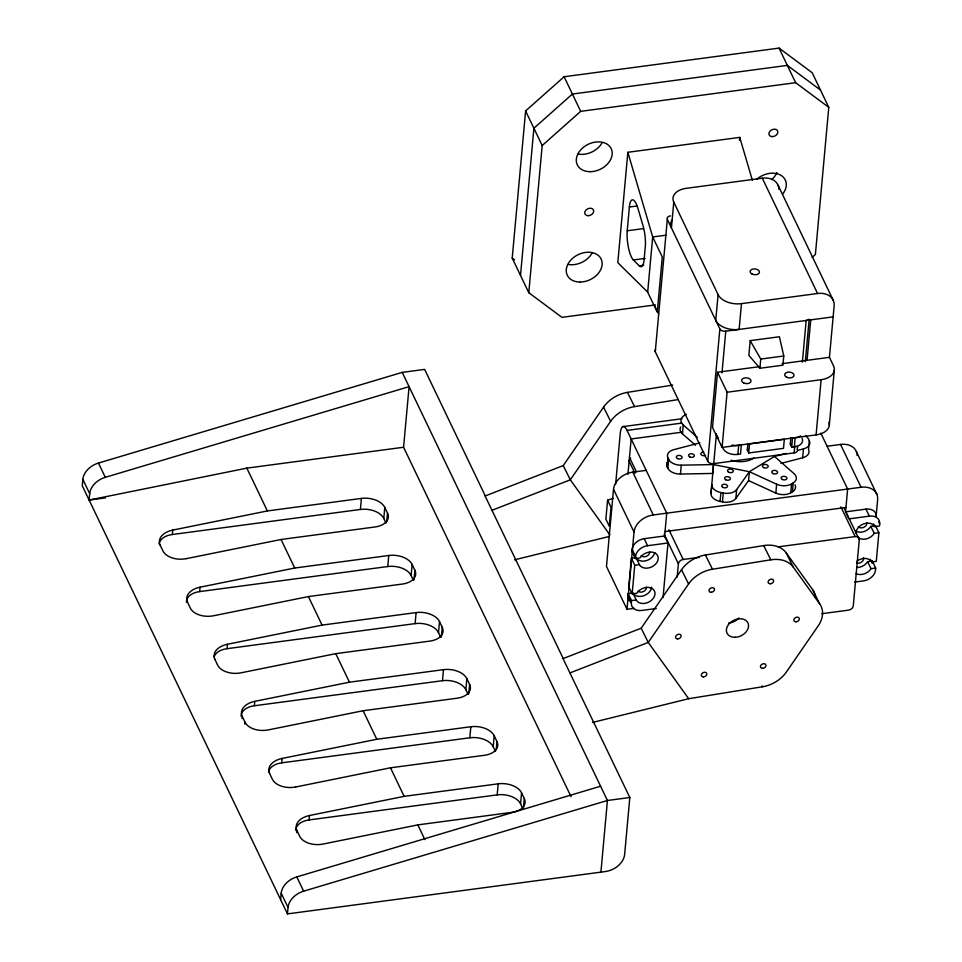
<?xml version="1.0" encoding="UTF-8"?>
<svg xmlns="http://www.w3.org/2000/svg" width="962" height="962" viewBox="0 0 962 962"><rect width="100%" height="100%" fill="white"/><g stroke="black" fill="none" stroke-linecap="round" stroke-linejoin="round"><path stroke-width="1.44" d="M786.074 453.427L774.482 456.433L749.386 471.717L748.568 480.579L735.858 498.412A11.736 7.239 5.2 0 1 722.45 501.887L720.069 501.418A11.736 7.239 5.2 0 1 711.014 493.458L713.527 464.562L681.264 465.187A11.736 7.239 5.2 0 1 668.65 459.403L667.941 457.912A11.736 7.239 5.2 0 1 673.821 449.651L699.879 442.881M485.305 495.971L424.639 369.396L402.248 372.378L98.449 463.059A18.771 13.865 -25.6 0 0 82.852 479.377L82.275 485.786L287.458 913.9L605.399 871.536A18.771 13.865 -25.6 0 0 624.639 854.424L629.821 797.51L563.047 658.621L641.185 628.198L681.517 569.745A28.163 20.683 -26.9 0 1 705.411 555.002L763.72 545.574A28.163 20.683 -26.9 0 1 786.182 552.825L812.613 589.61L819.672 603.847A28.163 20.671 -26.9 0 1 818.229 625.841L786.351 672.041A28.163 20.683 -26.9 0 1 762.445 686.784L688.684 698.713L592.484 722.462M105.459 497.883L89.117 500.06L89.694 493.65L82.852 479.377M159.127 543.951A18.771 11.58 5.2 0 1 172.318 534.511L172.727 530.098L267.364 510.942L361.399 498.412A18.771 11.58 5.2 0 1 384.788 507.443L387.518 513.155L386.772 521.428M186.424 602.164A18.771 11.58 5.2 0 1 199.675 591.594L200.084 587.181L294.721 568.025L388.756 555.495A18.771 11.58 5.2 0 1 412.145 564.526L414.887 570.238L413.997 579.894M214.081 656.974A18.771 11.58 5.2 0 1 227.032 648.677L227.441 644.263L322.078 625.108L416.113 612.578A18.771 11.58 5.2 0 1 439.502 621.608L442.243 627.32L441.354 636.976M242.051 718.518L242.244 716.413L244.973 722.113L244.781 724.218M241.137 716.329A18.771 11.58 5.2 0 1 254.389 705.759L254.798 701.346L349.434 682.19L443.482 669.66A18.771 11.58 5.2 0 1 466.859 678.691L469.6 684.403L468.722 694.059M268.554 772.27A18.771 11.58 5.2 0 1 281.758 762.842L282.155 758.429L376.791 739.273L470.839 726.743A18.771 11.58 5.2 0 1 494.215 735.774L496.957 741.474L496.2 749.759M280.615 899.626L281.193 893.217A18.771 13.865 -25.6 0 1 296.789 876.911L600.601 786.219M287.458 913.9L288.035 907.491L281.193 893.217M296.765 832.671L296.957 830.579L299.687 836.279A18.807 12.001 -0.8 0 0 323.184 844.035L417.833 824.891L511.868 812.361A18.771 11.58 5.2 0 0 524.314 798.556L521.572 792.856A18.771 11.58 5.2 0 0 498.196 783.826L404.148 796.356L309.511 815.511L309.115 819.925A18.771 11.58 5.2 0 0 295.851 830.495M385.966 523.051L383.778 518.482A18.771 11.58 5.2 0 0 360.401 509.451L361.399 498.412M383.778 518.482L384.788 507.443M413.323 580.134L411.135 575.565A18.771 11.58 5.2 0 0 387.758 566.534L388.756 555.495M571.055 796.704L403.583 447.246L409.09 386.652L105.291 477.332A18.771 13.865 -25.6 0 0 89.694 493.65M411.135 575.565L412.145 564.526M440.692 637.205L438.504 632.647A18.771 11.58 5.2 0 0 415.115 623.616L416.113 612.578M438.504 632.647L439.502 621.608M468.049 694.287L465.861 689.73A18.771 11.58 5.2 0 0 442.472 680.699L443.482 669.66M465.861 689.73L466.859 678.691M655.326 304.906L561.94 317.352L528.787 292.701L512.217 258.105L525.601 110.955L564.105 76.744L779.052 48.1L812.205 72.751L828.775 107.347L815.391 254.497L812.084 257.431M495.406 751.37L493.217 746.813A18.771 11.58 5.2 0 0 469.829 737.782L470.839 726.743M520.502 275.397L533.898 128.247L572.402 94.035L787.349 65.392L820.49 90.055M528.787 292.701L542.183 145.539L525.601 110.955M493.217 746.813L494.215 735.774M522.763 808.453L520.574 803.883A18.771 11.58 5.2 0 0 497.186 794.865L498.196 783.826M520.574 803.883L521.572 792.856M523.436 808.212L524.314 798.556M627.849 152.297L617.808 262.662L647.679 292.147L657.25 312.133L662.277 256.95L652.693 236.965L627.849 152.297L739.766 137.386L752.404 180.435M643.746 265.284L639.333 265.873L633.357 259.968A18.771 5.099 82.4 0 1 627.224 230.772L629.376 207.022L636.748 206.036M607.599 500.168L605.868 519.071L609.295 526.202L611.014 507.299L607.599 500.168L613.022 498.376M646.199 470.358L632.768 472.15A18.771 13.865 -25.6 0 0 613.515 489.249L606.481 566.474L627.008 609.283L634.126 608.333M615.632 484.307L620.237 433.694A18.771 5.099 82.4 0 1 627.044 430.399L681.914 423.088M627.933 474.314L631.156 438.961L682.563 432.106M647.679 292.147L652.693 236.965L665.944 235.197M600.913 872.125L607.431 800.492L402.248 372.378M630.663 601.791A11.736 8.67 -25.6 0 1 627.97 595.731L628.162 593.578L632.852 592.953A10.161 7.504 -25.6 0 0 643.325 595.911A10.161 7.504 -25.6 0 0 651.635 587.121M654.749 552.525A10.161 7.504 -25.6 0 1 646.115 560.714A10.161 7.504 -25.6 0 1 636.062 557.635L631.385 558.261L628.775 586.844L632.142 593.867L636.82 593.241A10.161 7.504 -25.6 0 1 651.887 588.383A10.161 7.504 -25.6 0 1 650.745 600.877A10.161 7.504 -25.6 0 1 636.207 599.975L631.529 600.589L628.162 593.578M663.046 597.426L668.013 542.977L664.646 535.966L644.227 538.684A11.736 8.67 -25.6 0 0 632.19 549.374L631.998 551.527L635.365 558.549L640.043 557.924A10.161 7.504 -25.6 0 1 655.098 553.066A10.161 7.504 -25.6 0 1 653.968 565.56A10.161 7.504 -25.6 0 1 639.429 564.658L634.752 565.271L631.385 558.261M627.008 609.283L634.03 532.058L613.515 489.249M656.276 608.513L641.69 610.449A11.736 8.67 -25.6 0 1 631.337 602.741L631.529 600.589M632.142 593.867L634.752 565.271M635.365 558.549L635.557 556.397L632.19 549.374M707.791 461.363L655.266 351.767L667.327 219.336L719.853 328.932L707.791 461.363A4.738 2.922 5.2 0 0 713.72 463.6L794.119 452.898A4.738 2.922 5.2 0 0 797.354 449.434M778.919 189.213A18.771 13.865 -25.6 0 0 762.301 178.198L686.207 188.336A18.771 11.58 5.2 0 0 673.773 202.14L671.428 227.898A18.771 11.58 5.2 0 1 671.981 220.166M774.482 456.433L794.035 473.641A11.736 7.239 5.2 0 1 793.241 482.912L791.57 483.922A11.736 7.239 5.2 0 1 776.635 484.223L749.386 471.717L713.527 464.562L712.722 473.424L680.459 474.062A11.736 7.239 5.2 0 1 667.844 468.266L667.135 466.774L667.941 457.912M667.844 468.266L668.65 459.403M664.501 537.445L666.714 513.167L627.044 430.399M695.454 445.262L682.419 433.79L683.224 424.927A11.736 7.239 5.2 0 1 684.018 415.656L685.69 414.634A11.736 7.239 5.2 0 1 686.363 414.261M680.459 474.062L681.264 465.187M677.176 577.068L678.378 563.852L664.129 534.114M718.085 294.612L715.74 320.37A18.771 11.58 5.2 0 0 739.129 329.401L741.474 303.643A18.771 11.58 5.2 0 1 718.085 294.612L673.773 202.14M760.1 366.582L717.532 372.246L712.517 427.441L722.089 447.414L816.089 434.884A18.771 11.58 5.2 0 0 828.943 422.114M739.489 140.368L739.766 137.386M711.014 493.458L711.82 484.595A11.736 7.239 5.2 0 0 720.875 492.556L723.256 493.025A11.736 7.239 5.2 0 0 736.664 489.55L749.386 471.717M713.732 463.612L716.437 433.85M721.993 372.847L725.781 331.181L833.128 316.871M722.089 447.414L727.104 392.231L717.532 372.246M720.069 501.418L720.875 492.556M722.45 501.887L723.256 493.025M737.89 454.425L738.72 445.382L741.341 445.033L740.512 454.076L737.89 454.425A11.736 7.239 5.2 0 1 723.28 448.785L721.416 444.877M735.858 498.412L736.664 489.55M750.192 340.644L748.857 355.363L759.92 368.254L782.924 365.187L783.765 355.988L779.412 336.748L750.192 340.644L760.75 359.054L759.92 368.254M748.713 452.982L749.53 443.939L784.331 439.297L783.501 448.352L748.713 452.982L747.282 450.012L747.871 443.542M795.033 484.776A11.736 7.239 5.2 0 1 792.435 491.774L790.764 492.784A11.736 7.239 5.2 0 1 775.829 493.085L776.635 484.223M802.092 438.287A11.736 7.239 5.2 0 1 794.323 446.909L791.702 447.258L790.271 444.276L790.86 437.818M791.702 447.258L792.52 438.203L795.141 437.854A11.736 7.239 5.2 0 0 800.709 435.882M794.323 446.909L795.141 437.854M794.119 452.898L794.792 445.466M802.38 362.133L806.168 320.466A4.738 2.922 5.2 0 0 809.006 319.192M790.764 492.784L791.57 483.922M792.435 491.774L793.241 482.912M797.318 449.434L797.594 446.464M805.314 361.64L809.102 319.973M807.058 360.317L810.738 319.853M780.916 463.419L802.633 457.78L803.438 448.905A11.736 7.239 5.2 0 0 809.319 440.656L808.609 439.165A11.736 7.239 5.2 0 0 805.459 435.834M809.319 440.656L808.513 449.519A11.736 7.239 5.2 0 1 802.633 457.78M816.089 434.884L821.115 379.701A18.771 11.58 5.2 0 0 833.549 365.897L829.448 357.335L834.138 305.832A18.771 13.865 -25.6 0 0 817.568 293.506L762.301 178.198M829.292 425.457L834.307 370.274M844.383 508.645L859.294 539.742L853.282 605.783A4.738 3.499 -25.6 0 1 848.46 610.161L821.776 613.696M876.154 515.933L877.633 499.591A18.771 13.865 -25.6 0 0 861.062 487.265L840.547 444.456L827.116 446.248M872.113 563.191L872.306 561.038L867.628 561.664A10.161 7.504 -25.6 0 1 856.673 567.532M872.306 561.038L875.673 568.061L875.48 570.213A11.736 8.67 -25.6 0 1 863.443 580.904L854.701 582.07M855.687 531.144A10.161 7.504 -25.6 0 0 870.851 526.346L875.528 525.721L878.883 532.744L876.286 561.327L871.608 561.952A10.161 7.504 -25.6 0 0 856.962 561.123M878.571 521.512L879.701 523.857L879.496 526.01L874.819 526.635A10.161 7.504 -25.6 0 0 863.912 523.821A10.161 7.504 -25.6 0 0 856.012 533.176M563.251 658.597L485.101 495.995L563.239 465.572L603.571 407.118A28.163 20.683 -26.9 0 1 627.477 392.376L672.666 385.077M678.27 399.543L634.535 406.613A28.163 20.683 -26.9 0 0 610.63 421.356L570.31 479.81L492.147 510.233M819.672 603.847L793.241 567.063A28.163 20.683 -26.9 0 0 770.79 559.812L712.481 569.239A28.163 20.683 -26.9 0 0 688.576 583.982L648.244 642.436L570.093 672.859M542.183 145.539L580.687 111.339L795.634 82.696L828.775 107.347M288.035 907.491A18.771 13.865 -25.6 0 1 303.631 891.173L607.431 800.492L629.821 797.51M797.654 450.42L803.438 448.905M514.55 559.836L609.283 536.447M89.117 500.06L246.849 468.133L403.583 447.246M186.4 558.645L281.048 539.49L375.084 526.96A18.771 11.58 5.2 0 0 387.518 513.155M414.887 570.238A18.771 11.58 5.2 0 1 402.441 584.042L308.405 596.572L213.756 615.728A18.807 12.001 -0.8 0 1 190.235 607.96L187.53 602.248M442.243 627.32A18.771 11.58 5.2 0 1 429.798 641.113L335.762 653.655L241.113 672.799A18.807 12.001 -0.8 0 1 217.592 665.043L214.887 659.331M469.6 684.403A18.771 11.58 5.2 0 1 457.154 698.196L363.119 710.738L268.47 729.881A18.807 12.001 -0.8 0 1 244.949 722.125M295.827 786.964L390.476 767.808L484.511 755.278A18.771 11.58 5.2 0 0 496.957 741.474M627.224 230.772L643.422 228.607M633.357 259.968L645.141 258.405M741.474 303.643L817.568 293.506M760.75 359.054L783.765 355.988M782.106 363.648L829.448 357.335M727.104 392.231L821.115 379.701M622.787 426.635L682.106 418.735M172.318 534.511L360.401 509.451M634.03 532.058A18.771 13.865 -25.6 0 1 653.282 514.959L861.062 487.265M199.675 591.594L387.758 566.534M665.043 531.565L845.959 507.455M876.358 516.017A11.736 8.67 -25.6 0 0 865.968 509.126L845.55 511.856L847.63 489.057L820.839 433.165M635.557 556.397A11.736 8.67 -25.6 0 1 647.582 545.707L668.013 542.977M848.917 518.879L869.335 516.149A11.736 8.67 -25.6 0 1 879.701 523.857M857.743 537.193A10.161 7.504 -25.6 0 0 874.205 533.369L878.883 532.744M678.414 563.852A4.738 3.499 -25.6 0 1 683.2 559.475L699.506 557.335M778.066 546.861L855.158 536.592A4.738 3.499 -25.6 0 1 859.258 539.754M227.032 648.677L415.115 623.616M855.843 573.484A10.161 7.504 -25.6 0 0 870.995 568.686L875.673 568.061M254.389 705.759L442.472 680.699M281.758 762.842L469.829 737.782M309.115 819.925L497.186 794.865M748.568 480.579L775.829 493.085M512.217 258.105L514.586 259.86M683.224 424.927L697.342 437.349M609.884 534.896L570.31 479.81L563.239 465.572M688.684 698.713L648.244 642.436L641.185 628.198M786.182 552.825L793.241 567.063M763.72 545.574L770.79 559.812M627.477 392.376L634.535 406.613M705.411 555.002L712.481 569.239M762.012 685.894L762.445 686.784M603.571 407.118L610.63 421.356M681.517 569.745L688.576 583.982M779.052 48.1L795.634 82.696M778.114 185.281L833.369 300.589M856.348 451.539L876.875 494.348M873.556 524.001L874.819 526.635M865.968 509.126L869.335 516.149M870.851 526.346L874.205 533.369M870.345 559.319L871.608 561.952M846.115 513.023L848.364 517.7M867.628 561.664L870.995 568.686M840.896 506.842L855.158 536.592M564.105 76.744L580.687 111.339M656.168 308.754L658.657 313.961M717.039 435.774L718.289 438.371M668.939 529.761L683.2 559.511M629.473 457.359L636.375 471.741M634.968 473.28L629.136 461.111A4.738 3.499 -25.6 0 1 630.687 458.285M632.768 472.15L653.282 514.959M644.227 538.684L647.582 545.707M636.062 557.635L639.429 564.658M632.852 592.953L636.207 599.975M627.97 595.731L631.337 602.741M246.849 468.133L267.364 510.942M281.048 539.49L294.721 568.025M308.405 596.572L322.078 625.108M335.762 653.655L349.434 682.19M363.119 710.738L376.791 739.273M390.476 767.808L404.148 796.356M417.833 824.891L424.879 839.61M160.173 545.165L162.903 550.877A18.807 12.001 -0.8 0 0 186.4 558.621M269.6 773.496L272.33 779.196A18.807 12.001 -0.8 0 0 295.827 786.952M98.449 463.059L105.291 477.332M296.789 876.911L303.631 891.173M753.907 458.044A19.949 12.314 5.2 0 1 731.144 460.293M682.419 433.79A11.736 7.239 5.2 0 1 680.675 427.02M667.135 466.774A11.736 7.239 5.2 0 1 667.183 462.433M705.555 455.435A2.91 1.792 5.2 0 1 701.009 454.389A2.91 1.792 5.2 0 1 703.691 452.128M639.333 265.873A18.771 5.099 82.4 0 0 644.131 259.5L645.298 246.789A18.771 5.099 82.4 0 0 643.001 225.601L638.022 208.67A18.771 5.099 82.4 0 0 629.376 207.022M776.911 172.547A18.771 13.865 -25.6 0 1 771.777 179.509M756.625 179.365A18.771 13.865 -25.6 0 1 780.675 175.156A18.771 13.865 -25.6 0 1 782.611 194.144M592.075 253.042A18.771 13.865 -25.6 0 1 568.073 264.406M602.116 142.677A18.771 13.865 -25.6 0 1 578.114 154.04M655.543 307.455A11.736 7.239 5.2 0 1 655.11 306.132M738.72 445.382A11.736 7.239 5.2 0 1 732.034 445.033M748.292 449.41A10.161 6.265 5.2 0 1 747.282 450.012M791.281 443.674A10.161 6.265 5.2 0 1 790.271 444.276M725.769 331.156A4.738 2.922 5.2 0 1 719.817 328.932M667.291 219.336A4.738 2.922 5.2 0 1 670.526 215.885M655.242 351.779A4.738 2.922 5.2 0 1 655.639 349.579M812.613 589.61A28.163 20.671 -26.9 0 1 815.487 597.799M296.933 830.579A18.807 12.001 -0.8 0 1 309.523 815.523M269.576 773.496A18.807 12.001 -0.8 0 1 282.167 758.441M160.149 545.165A18.807 12.001 -0.8 0 1 172.727 530.11M187.506 602.248A18.807 12.001 -0.8 0 1 200.084 587.193M242.22 716.413A18.807 12.001 -0.8 0 1 254.798 701.358M214.863 659.331A18.807 12.001 -0.8 0 1 227.441 644.275M739.008 617.893A11.64 8.55 -26.9 0 1 728.703 622.979M649.615 551.839A4.69 3.463 -25.6 0 1 646.512 556.289A4.69 3.463 -25.6 0 1 641.221 555.603M646.404 587.157A4.69 3.463 -25.6 0 1 643.518 591.498A4.69 3.463 -25.6 0 1 638.251 591.197M840.547 444.456A18.771 13.865 -25.6 0 1 857.166 455.471M863.443 557.551A4.69 3.463 -25.6 0 1 861.904 561.796A4.69 3.463 -25.6 0 1 856.793 563.01M866.834 522.895A4.69 3.463 -25.6 0 1 863.72 527.344A4.69 3.463 -25.6 0 1 858.429 526.659M722.859 487.361A2.91 1.792 5.2 0 0 727.512 486.447A2.91 1.792 5.2 0 0 723.544 484.307A2.91 1.792 5.2 0 0 722.859 487.361M725.745 479.773A2.91 1.792 5.2 0 0 730.398 478.86A2.91 1.792 5.2 0 0 726.43 476.719A2.91 1.792 5.2 0 0 725.745 479.773M728.631 472.186A2.91 1.792 5.2 0 0 733.297 471.272A2.91 1.792 5.2 0 0 729.316 469.131A2.91 1.792 5.2 0 0 728.631 472.186M782.443 479.521A2.91 1.792 5.2 0 0 786.952 478.403A2.91 1.792 5.2 0 0 782.791 476.43A2.91 1.792 5.2 0 0 782.443 479.521M773.063 473.569A2.91 1.792 5.2 0 0 777.573 472.45A2.91 1.792 5.2 0 0 773.4 470.478A2.91 1.792 5.2 0 0 773.063 473.569M763.684 467.616A2.91 1.792 5.2 0 0 768.193 466.498A2.91 1.792 5.2 0 0 764.02 464.526A2.91 1.792 5.2 0 0 763.684 467.616M689.826 456.95A2.91 1.792 5.2 0 0 694.372 455.868A2.91 1.792 5.2 0 0 690.235 453.872A2.91 1.792 5.2 0 0 689.826 456.95M677.561 458.585A2.91 1.792 5.2 0 0 682.094 457.503A2.91 1.792 5.2 0 0 677.957 455.507A2.91 1.792 5.2 0 0 677.561 458.585M752.116 274.05A4.69 2.898 5.2 0 0 759.451 272.306A4.69 2.898 5.2 0 0 752.777 269.071A4.69 2.898 5.2 0 0 752.116 274.05M786.675 377.236A4.69 2.898 5.2 0 0 793.999 375.481A4.69 2.898 5.2 0 0 787.325 372.258A4.69 2.898 5.2 0 0 786.675 377.236M743.686 382.96A4.69 2.898 5.2 0 0 751.009 381.217A4.69 2.898 5.2 0 0 744.335 377.982A4.69 2.898 5.2 0 0 743.686 382.96M580.266 282.046A18.771 13.865 -25.6 0 0 601.346 259.5A18.771 13.865 -25.6 0 0 570.995 259.872A18.771 13.865 -25.6 0 0 580.266 282.046M590.307 171.681A18.771 13.865 -25.6 0 0 611.399 149.134A18.771 13.865 -25.6 0 0 581.048 149.507A18.771 13.865 -25.6 0 0 590.307 171.681M588.239 215.68A4.69 3.463 -25.6 0 0 593.518 210.053A4.69 3.463 -25.6 0 0 585.918 210.137A4.69 3.463 -25.6 0 0 588.239 215.68M772.378 136.628A4.69 3.463 -25.6 0 0 777.657 131A4.69 3.463 -25.6 0 0 770.069 131.085A4.69 3.463 -25.6 0 0 772.378 136.628M735.196 637.277A11.64 8.55 -26.9 0 0 747.991 623.051A11.64 8.55 -26.9 0 0 729.196 623.725A11.64 8.55 -26.9 0 0 735.196 637.277M711.267 592.303A2.91 2.14 -26.9 0 0 714.345 588.696A2.91 2.14 -26.9 0 0 709.619 588.997A2.91 2.14 -26.9 0 0 711.267 592.303M770.346 583.766A2.91 2.14 -26.9 0 0 773.484 580.17A2.91 2.14 -26.9 0 0 768.77 580.411A2.91 2.14 -26.9 0 0 770.346 583.766M796.019 621.777A2.91 2.14 -26.9 0 0 799.218 618.229A2.91 2.14 -26.9 0 0 794.516 618.398A2.91 2.14 -26.9 0 0 796.019 621.777M762.698 668.337A2.91 2.14 -26.9 0 0 765.788 664.73A2.91 2.14 -26.9 0 0 761.062 665.019A2.91 2.14 -26.9 0 0 762.698 668.337M703.535 676.887A2.91 2.14 -26.9 0 0 706.673 673.304A2.91 2.14 -26.9 0 0 701.959 673.544A2.91 2.14 -26.9 0 0 703.535 676.887M677.777 638.876A2.91 2.14 -26.9 0 0 680.976 635.317A2.91 2.14 -26.9 0 0 676.274 635.485A2.91 2.14 -26.9 0 0 677.777 638.876"/></g></svg>
